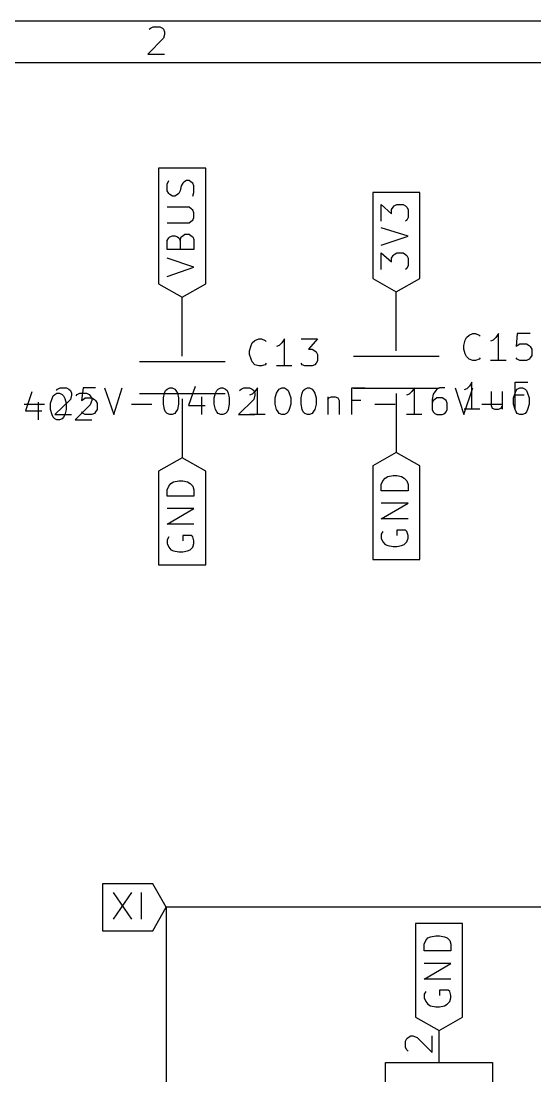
# Model space of a CAD drawing. Extents: x 0.4 to 11.3, y -7.9 to -0.4.
# Drawn here: x 3.119 to 4.079, y -2.365 to -0.394 of the extents above; entities that cross this region are included whole.
import ezdxf

# ---------------------------------------------------------------- set-up
doc = ezdxf.new("R2010")
doc.units = 0
doc.header["$MEASUREMENT"] = 0
for name, color, linetype in [('CYAN2', 4, 'CONTINUOUS'), ('GREEN2', 3, 'CONTINUOUS'), ('RED2', 1, 'CONTINUOUS')]:
    doc.layers.add(name, color=color, linetype=linetype)

msp = doc.modelspace()

# ---------------------------------------------------------------- linework, layer by layer
at = {"layer": 'CYAN2', "linetype": 'CONTINUOUS'}
for p, q in [((3.949, -0.99), (3.951, -0.985)), ((3.951, -0.985), (3.956, -0.981)), ((3.956, -0.981), (3.963, -0.978)), ((3.963, -0.978), (3.968, -0.978)), ((3.968, -0.978), (3.975, -0.981)), ((3.975, -0.981), (3.977, -0.983)), ((4.006, -0.985), (4.001, -0.99)), ((4.011, -0.978), (4.006, -0.985)), ((4.011, -1.028), (4.011, -0.978)), ((4.046, -0.978), (4.044, -1.002)), ((4.07, -0.978), (4.046, -0.978)), ((3.546, -1.01), (3.549, -1)), ((3.549, -1), (3.551, -0.995)), ((3.551, -0.995), (3.556, -0.991)), ((3.556, -0.991), (3.563, -0.988)), ((3.563, -0.988), (3.568, -0.988)), ((3.568, -0.988), (3.575, -0.991)), ((3.575, -0.991), (3.577, -0.993)), ((3.601, -1), (3.596, -1.002)), ((3.606, -0.995), (3.601, -1)), ((3.611, -0.988), (3.606, -0.995)), ((3.611, -1.038), (3.611, -0.988)), ((3.642, -0.988), (3.673, -0.988)), ((3.673, -0.988), (3.656, -1.007)), ((3.946, -1), (3.949, -0.99)), ((3.946, -1.007), (3.946, -1)), ((4.001, -0.99), (3.996, -0.992)), ((4.044, -1.002), (4.046, -1)), ((4.046, -1), (4.051, -0.997)), ((4.051, -0.997), (4.063, -0.997)), ((4.063, -0.997), (4.068, -1)), ((4.068, -1), (4.07, -1.002)), ((4.07, -1.002), (4.073, -1.007)), ((3.546, -1.017), (3.546, -1.01)), ((3.549, -1.026), (3.546, -1.017)), ((3.656, -1.007), (3.663, -1.007)), ((3.663, -1.007), (3.668, -1.01)), ((3.668, -1.01), (3.67, -1.012)), ((3.67, -1.012), (3.673, -1.017)), ((3.673, -1.017), (3.673, -1.029)), ((3.949, -1.016), (3.946, -1.007)), ((3.951, -1.021), (3.949, -1.016)), ((3.956, -1.026), (3.951, -1.021)), ((3.977, -1.023), (3.975, -1.026)), ((4.046, -1.026), (4.044, -1.023)), ((4.07, -1.023), (4.068, -1.026)), ((4.073, -1.019), (4.07, -1.023)), ((4.073, -1.007), (4.073, -1.019)), ((3.551, -1.031), (3.549, -1.026)), ((3.556, -1.036), (3.551, -1.031)), ((3.563, -1.038), (3.556, -1.036)), ((3.568, -1.038), (3.563, -1.038)), ((3.575, -1.036), (3.568, -1.038)), ((3.577, -1.033), (3.575, -1.036)), ((3.625, -1.038), (3.596, -1.038)), ((3.644, -1.036), (3.642, -1.033)), ((3.649, -1.038), (3.644, -1.036)), ((3.663, -1.038), (3.649, -1.038)), ((3.668, -1.036), (3.663, -1.038)), ((3.67, -1.033), (3.668, -1.036)), ((3.673, -1.029), (3.67, -1.033)), ((3.963, -1.028), (3.956, -1.026)), ((3.968, -1.028), (3.963, -1.028)), ((3.975, -1.026), (3.968, -1.028)), ((4.025, -1.028), (3.996, -1.028)), ((4.051, -1.028), (4.046, -1.026)), ((4.063, -1.028), (4.051, -1.028)), ((4.068, -1.026), (4.063, -1.028)), ((3.185, -1.084), (3.187, -1.082)), ((3.187, -1.082), (3.192, -1.079)), ((3.192, -1.079), (3.204, -1.079)), ((3.204, -1.079), (3.208, -1.082)), ((3.208, -1.082), (3.211, -1.084)), ((3.211, -1.084), (3.213, -1.089)), ((3.235, -1.079), (3.232, -1.103)), ((3.258, -1.079), (3.235, -1.079)), ((3.275, -1.079), (3.292, -1.129)), ((3.292, -1.129), (3.308, -1.079)), ((3.387, -1.089), (3.389, -1.084)), ((3.389, -1.084), (3.392, -1.082)), ((3.392, -1.082), (3.397, -1.079)), ((3.397, -1.079), (3.401, -1.079)), ((3.401, -1.079), (3.406, -1.082)), ((3.406, -1.082), (3.408, -1.084)), ((3.408, -1.084), (3.411, -1.089)), ((3.444, -1.077), (3.432, -1.112)), ((3.482, -1.089), (3.485, -1.084)), ((3.485, -1.084), (3.487, -1.082)), ((3.487, -1.082), (3.492, -1.079)), ((3.492, -1.079), (3.496, -1.079)), ((3.496, -1.079), (3.501, -1.082)), ((3.501, -1.082), (3.504, -1.084)), ((3.504, -1.084), (3.506, -1.089)), ((3.527, -1.084), (3.53, -1.082)), ((3.53, -1.082), (3.535, -1.079)), ((3.535, -1.079), (3.546, -1.079)), ((3.546, -1.079), (3.551, -1.082)), ((3.551, -1.082), (3.554, -1.084)), ((3.554, -1.084), (3.556, -1.089)), ((3.561, -1.079), (3.556, -1.086)), ((3.561, -1.129), (3.561, -1.079)), ((3.596, -1.089), (3.599, -1.084)), ((3.599, -1.084), (3.601, -1.082)), ((3.601, -1.082), (3.606, -1.079)), ((3.606, -1.079), (3.611, -1.079)), ((3.611, -1.079), (3.615, -1.082)), ((3.615, -1.082), (3.618, -1.084)), ((3.618, -1.084), (3.62, -1.089)), ((3.644, -1.089), (3.646, -1.084)), ((3.646, -1.084), (3.649, -1.082)), ((3.649, -1.082), (3.654, -1.079)), ((3.654, -1.079), (3.658, -1.079)), ((3.658, -1.079), (3.663, -1.082)), ((3.663, -1.082), (3.665, -1.084)), ((3.665, -1.084), (3.668, -1.089)), ((3.737, -1.129), (3.737, -1.079)), ((3.737, -1.079), (3.761, -1.079)), ((3.854, -1.079), (3.849, -1.086)), ((3.854, -1.129), (3.854, -1.079)), ((3.894, -1.084), (3.889, -1.091)), ((3.896, -1.082), (3.894, -1.084)), ((3.901, -1.079), (3.896, -1.082)), ((3.911, -1.079), (3.901, -1.079)), ((3.93, -1.079), (3.946, -1.129)), ((3.946, -1.129), (3.963, -1.079)), ((3.952, -1.081), (3.947, -1.083)), ((3.957, -1.076), (3.952, -1.081)), ((3.961, -1.069), (3.957, -1.076)), ((3.961, -1.119), (3.961, -1.069)), ((4.042, -1.119), (4.042, -1.069)), ((4.042, -1.069), (4.066, -1.069)), ((4.042, -1.089), (4.044, -1.084)), ((4.044, -1.084), (4.046, -1.082)), ((4.046, -1.082), (4.051, -1.079)), ((4.051, -1.079), (4.056, -1.079)), ((4.056, -1.079), (4.061, -1.082)), ((4.061, -1.082), (4.063, -1.084)), ((4.063, -1.084), (4.065, -1.089)), ((3.139, -1.087), (3.127, -1.122)), ((3.174, -1.108), (3.177, -1.099)), ((3.177, -1.099), (3.179, -1.094)), ((3.179, -1.094), (3.182, -1.092)), ((3.182, -1.092), (3.186, -1.089)), ((3.211, -1.101), (3.182, -1.129)), ((3.186, -1.089), (3.191, -1.089)), ((3.191, -1.089), (3.196, -1.092)), ((3.196, -1.092), (3.198, -1.094)), ((3.198, -1.094), (3.201, -1.099)), ((3.201, -1.099), (3.203, -1.108)), ((3.213, -1.093), (3.211, -1.101)), ((3.213, -1.089), (3.213, -1.093)), ((3.222, -1.094), (3.224, -1.092)), ((3.224, -1.092), (3.229, -1.089)), ((3.229, -1.089), (3.241, -1.089)), ((3.232, -1.103), (3.235, -1.101)), ((3.235, -1.101), (3.239, -1.098)), ((3.239, -1.098), (3.251, -1.098)), ((3.241, -1.089), (3.246, -1.092)), ((3.246, -1.092), (3.248, -1.094)), ((3.248, -1.094), (3.251, -1.099)), ((3.251, -1.103), (3.248, -1.111)), ((3.251, -1.098), (3.256, -1.101)), ((3.251, -1.099), (3.251, -1.103)), ((3.256, -1.101), (3.258, -1.103)), ((3.258, -1.103), (3.261, -1.108)), ((3.385, -1.098), (3.387, -1.089)), ((3.385, -1.11), (3.385, -1.098)), ((3.411, -1.089), (3.413, -1.098)), ((3.413, -1.098), (3.413, -1.11)), ((3.456, -1.096), (3.456, -1.129)), ((3.48, -1.098), (3.482, -1.089)), ((3.48, -1.11), (3.48, -1.098)), ((3.506, -1.089), (3.508, -1.098)), ((3.508, -1.098), (3.508, -1.11)), ((3.554, -1.101), (3.525, -1.129)), ((3.551, -1.091), (3.546, -1.093)), ((3.556, -1.086), (3.551, -1.091)), ((3.556, -1.093), (3.554, -1.101)), ((3.556, -1.089), (3.556, -1.093)), ((3.594, -1.098), (3.596, -1.089)), ((3.594, -1.11), (3.594, -1.098)), ((3.62, -1.089), (3.623, -1.098)), ((3.623, -1.098), (3.623, -1.11)), ((3.642, -1.098), (3.644, -1.089)), ((3.642, -1.11), (3.642, -1.098)), ((3.668, -1.089), (3.67, -1.098)), ((3.67, -1.098), (3.67, -1.11)), ((3.692, -1.096), (3.692, -1.129)), ((3.692, -1.101), (3.694, -1.098)), ((3.694, -1.098), (3.699, -1.096)), ((3.699, -1.096), (3.706, -1.096)), ((3.706, -1.096), (3.711, -1.098)), ((3.711, -1.098), (3.713, -1.103)), ((3.713, -1.103), (3.713, -1.129)), ((3.754, -1.103), (3.737, -1.103)), ((3.844, -1.091), (3.839, -1.093)), ((3.849, -1.086), (3.844, -1.091)), ((3.889, -1.091), (3.887, -1.101)), ((3.887, -1.101), (3.887, -1.12)), ((3.889, -1.103), (3.887, -1.108)), ((3.892, -1.101), (3.889, -1.103)), ((3.896, -1.098), (3.892, -1.101)), ((3.906, -1.098), (3.896, -1.098)), ((3.911, -1.101), (3.906, -1.098)), ((3.913, -1.103), (3.911, -1.101)), ((3.915, -1.108), (3.913, -1.103)), ((3.997, -1.086), (3.997, -1.112)), ((4.018, -1.086), (4.018, -1.119)), ((4.039, -1.098), (4.042, -1.089)), ((4.039, -1.11), (4.039, -1.098)), ((4.059, -1.093), (4.042, -1.093)), ((4.065, -1.089), (4.068, -1.098)), ((4.068, -1.098), (4.068, -1.11)), ((3.125, -1.11), (3.163, -1.11)), ((3.127, -1.122), (3.158, -1.122)), ((3.151, -1.106), (3.151, -1.139)), ((3.174, -1.12), (3.174, -1.108)), ((3.177, -1.13), (3.174, -1.12)), ((3.203, -1.12), (3.201, -1.13)), ((3.203, -1.108), (3.203, -1.12)), ((3.248, -1.111), (3.22, -1.139)), ((3.261, -1.12), (3.258, -1.124)), ((3.261, -1.108), (3.261, -1.12)), ((3.325, -1.11), (3.363, -1.11)), ((3.387, -1.12), (3.385, -1.11)), ((3.389, -1.124), (3.387, -1.12)), ((3.411, -1.12), (3.408, -1.124)), ((3.413, -1.11), (3.411, -1.12)), ((3.432, -1.112), (3.463, -1.112)), ((3.482, -1.12), (3.48, -1.11)), ((3.485, -1.124), (3.482, -1.12)), ((3.506, -1.12), (3.504, -1.124)), ((3.508, -1.11), (3.506, -1.12)), ((3.596, -1.12), (3.594, -1.11)), ((3.599, -1.124), (3.596, -1.12)), ((3.62, -1.12), (3.618, -1.124)), ((3.623, -1.11), (3.62, -1.12)), ((3.644, -1.12), (3.642, -1.11)), ((3.646, -1.124), (3.644, -1.12)), ((3.668, -1.12), (3.665, -1.124)), ((3.67, -1.11), (3.668, -1.12)), ((3.78, -1.11), (3.818, -1.11)), ((3.887, -1.12), (3.889, -1.124)), ((3.913, -1.124), (3.915, -1.12)), ((3.915, -1.12), (3.915, -1.108)), ((3.976, -1.119), (3.947, -1.119)), ((3.98, -1.11), (4.018, -1.11)), ((3.997, -1.112), (3.999, -1.117)), ((3.999, -1.117), (4.004, -1.119)), ((4.004, -1.119), (4.011, -1.119)), ((4.011, -1.119), (4.016, -1.117)), ((4.016, -1.117), (4.018, -1.114)), ((4.042, -1.12), (4.039, -1.11)), ((4.044, -1.124), (4.042, -1.12)), ((4.065, -1.12), (4.063, -1.124)), ((4.068, -1.11), (4.065, -1.12)), ((3.179, -1.134), (3.177, -1.13)), ((3.182, -1.137), (3.179, -1.134)), ((3.182, -1.129), (3.213, -1.129)), ((3.186, -1.139), (3.182, -1.137)), ((3.191, -1.139), (3.186, -1.139)), ((3.196, -1.137), (3.191, -1.139)), ((3.198, -1.134), (3.196, -1.137)), ((3.201, -1.13), (3.198, -1.134)), ((3.22, -1.139), (3.251, -1.139)), ((3.235, -1.127), (3.232, -1.124)), ((3.239, -1.129), (3.235, -1.127)), ((3.251, -1.129), (3.239, -1.129)), ((3.256, -1.127), (3.251, -1.129)), ((3.258, -1.124), (3.256, -1.127)), ((3.392, -1.127), (3.389, -1.124)), ((3.397, -1.129), (3.392, -1.127)), ((3.401, -1.129), (3.397, -1.129)), ((3.406, -1.127), (3.401, -1.129)), ((3.408, -1.124), (3.406, -1.127)), ((3.487, -1.127), (3.485, -1.124)), ((3.492, -1.129), (3.487, -1.127)), ((3.496, -1.129), (3.492, -1.129)), ((3.501, -1.127), (3.496, -1.129)), ((3.504, -1.124), (3.501, -1.127)), ((3.525, -1.129), (3.556, -1.129)), ((3.575, -1.129), (3.546, -1.129)), ((3.601, -1.127), (3.599, -1.124)), ((3.606, -1.129), (3.601, -1.127)), ((3.611, -1.129), (3.606, -1.129)), ((3.615, -1.127), (3.611, -1.129)), ((3.618, -1.124), (3.615, -1.127)), ((3.649, -1.127), (3.646, -1.124)), ((3.654, -1.129), (3.649, -1.127)), ((3.658, -1.129), (3.654, -1.129)), ((3.663, -1.127), (3.658, -1.129)), ((3.665, -1.124), (3.663, -1.127)), ((3.868, -1.129), (3.839, -1.129)), ((3.889, -1.124), (3.892, -1.127)), ((3.892, -1.127), (3.896, -1.129)), ((3.896, -1.129), (3.906, -1.129)), ((3.906, -1.129), (3.911, -1.127)), ((3.911, -1.127), (3.913, -1.124)), ((4.046, -1.127), (4.044, -1.124)), ((4.051, -1.129), (4.046, -1.127)), ((4.056, -1.129), (4.051, -1.129)), ((4.061, -1.127), (4.056, -1.129)), ((4.063, -1.124), (4.061, -1.127))]:
    msp.add_line(p, q, dxfattribs=at)
at = {"layer": 'GREEN2', "linetype": 'CONTINUOUS'}
for p, q in [((3.39, -2.05), (3.39, -2.48)), ((4.6, -2.05), (3.39, -2.05))]:
    msp.add_line(p, q, dxfattribs=at)
at = {"layer": 'RED2', "linetype": 'CONTINUOUS'}
for p, q in [((11.299, -0.394), (0.394, -0.394)), ((3.358, -0.409), (3.361, -0.407)), ((3.361, -0.407), (3.366, -0.405)), ((3.366, -0.405), (3.378, -0.405)), ((3.378, -0.405), (3.383, -0.407)), ((3.383, -0.407), (3.385, -0.409)), ((3.385, -0.409), (3.387, -0.414)), ((3.385, -0.426), (3.356, -0.456)), ((3.387, -0.419), (3.385, -0.426)), ((3.387, -0.414), (3.387, -0.419)), ((11.221, -0.472), (0.472, -0.472)), ((3.356, -0.456), (3.387, -0.456)), ((3.42, -0.669), (3.376, -0.669)), ((3.376, -0.669), (3.376, -0.885)), ((3.464, -0.669), (3.42, -0.669)), ((3.464, -0.885), (3.464, -0.669)), ((3.392, -0.699), (3.395, -0.692)), ((3.392, -0.711), (3.392, -0.699)), ((3.418, -0.702), (3.416, -0.711)), ((3.421, -0.697), (3.418, -0.702)), ((3.423, -0.695), (3.421, -0.697)), ((3.428, -0.692), (3.423, -0.695)), ((3.433, -0.692), (3.428, -0.692)), ((3.437, -0.695), (3.433, -0.692)), ((3.44, -0.697), (3.437, -0.695)), ((3.442, -0.702), (3.44, -0.697)), ((3.442, -0.714), (3.442, -0.702)), ((3.395, -0.716), (3.392, -0.711)), ((3.397, -0.718), (3.395, -0.716)), ((3.402, -0.721), (3.397, -0.718)), ((3.406, -0.721), (3.402, -0.721)), ((3.411, -0.718), (3.406, -0.721)), ((3.414, -0.716), (3.411, -0.718)), ((3.416, -0.711), (3.414, -0.716)), ((3.44, -0.721), (3.442, -0.714)), ((3.82, -0.714), (3.776, -0.714)), ((3.776, -0.714), (3.776, -0.875)), ((3.864, -0.714), (3.82, -0.714)), ((3.864, -0.875), (3.864, -0.714)), ((3.433, -0.742), (3.392, -0.742)), ((3.437, -0.745), (3.433, -0.742)), ((3.44, -0.747), (3.437, -0.745)), ((3.442, -0.752), (3.44, -0.747)), ((3.792, -0.768), (3.792, -0.737)), ((3.792, -0.737), (3.811, -0.754)), ((3.811, -0.746), (3.814, -0.742)), ((3.811, -0.754), (3.811, -0.746)), ((3.814, -0.742), (3.816, -0.739)), ((3.816, -0.739), (3.821, -0.737)), ((3.821, -0.737), (3.833, -0.737)), ((3.833, -0.737), (3.837, -0.739)), ((3.837, -0.739), (3.84, -0.742)), ((3.84, -0.742), (3.842, -0.746)), ((3.842, -0.746), (3.842, -0.761)), ((3.433, -0.771), (3.437, -0.768)), ((3.437, -0.768), (3.44, -0.766)), ((3.44, -0.766), (3.442, -0.761)), ((3.442, -0.761), (3.442, -0.752)), ((3.84, -0.766), (3.837, -0.768)), ((3.842, -0.761), (3.84, -0.766)), ((3.392, -0.771), (3.433, -0.771)), ((3.842, -0.796), (3.792, -0.78)), ((3.392, -0.804), (3.395, -0.799)), ((3.392, -0.821), (3.392, -0.804)), ((3.395, -0.799), (3.397, -0.797)), ((3.397, -0.797), (3.402, -0.795)), ((3.402, -0.795), (3.406, -0.795)), ((3.406, -0.795), (3.411, -0.797)), ((3.411, -0.797), (3.414, -0.799)), ((3.414, -0.799), (3.416, -0.804)), ((3.416, -0.804), (3.418, -0.797)), ((3.416, -0.804), (3.416, -0.821)), ((3.418, -0.797), (3.421, -0.795)), ((3.421, -0.795), (3.425, -0.792)), ((3.425, -0.792), (3.433, -0.792)), ((3.433, -0.792), (3.437, -0.795)), ((3.437, -0.795), (3.44, -0.797)), ((3.44, -0.797), (3.442, -0.802)), ((3.442, -0.802), (3.442, -0.821)), ((3.792, -0.813), (3.842, -0.796)), ((3.442, -0.821), (3.392, -0.821)), ((3.792, -0.858), (3.792, -0.827)), ((3.792, -0.827), (3.811, -0.844)), ((3.816, -0.83), (3.821, -0.827)), ((3.821, -0.827), (3.833, -0.827)), ((3.833, -0.827), (3.837, -0.83)), ((3.442, -0.854), (3.392, -0.837)), ((3.811, -0.837), (3.814, -0.832)), ((3.811, -0.844), (3.811, -0.837)), ((3.814, -0.832), (3.816, -0.83)), ((3.837, -0.83), (3.84, -0.832)), ((3.84, -0.832), (3.842, -0.837)), ((3.842, -0.837), (3.842, -0.851)), ((3.392, -0.871), (3.442, -0.854)), ((3.84, -0.856), (3.837, -0.858)), ((3.842, -0.851), (3.84, -0.856)), ((3.376, -0.885), (3.42, -0.91)), ((3.42, -0.91), (3.464, -0.885)), ((3.776, -0.875), (3.82, -0.9)), ((3.82, -0.9), (3.864, -0.875)), ((3.82, -1.01), (3.82, -0.9)), ((3.42, -1.02), (3.42, -0.91)), ((3.74, -1.02), (3.9, -1.02)), ((3.34, -1.03), (3.5, -1.03)), ((3.74, -1.08), (3.9, -1.08)), ((3.34, -1.09), (3.5, -1.09)), ((3.42, -1.1), (3.42, -1.21)), ((3.82, -1.09), (3.82, -1.2)), ((3.82, -1.2), (3.776, -1.225)), ((3.864, -1.225), (3.82, -1.2)), ((3.42, -1.21), (3.376, -1.235)), ((3.464, -1.235), (3.42, -1.21)), ((3.376, -1.235), (3.376, -1.41)), ((3.464, -1.41), (3.464, -1.235)), ((3.776, -1.225), (3.776, -1.4)), ((3.864, -1.4), (3.864, -1.225)), ((3.395, -1.263), (3.399, -1.258)), ((3.399, -1.258), (3.404, -1.255)), ((3.404, -1.255), (3.414, -1.253)), ((3.414, -1.253), (3.421, -1.253)), ((3.421, -1.253), (3.43, -1.255)), ((3.43, -1.255), (3.435, -1.258)), ((3.435, -1.258), (3.44, -1.263)), ((3.792, -1.26), (3.795, -1.253)), ((3.792, -1.272), (3.792, -1.26)), ((3.795, -1.253), (3.799, -1.248)), ((3.799, -1.248), (3.804, -1.245)), ((3.804, -1.245), (3.814, -1.243)), ((3.814, -1.243), (3.821, -1.243)), ((3.821, -1.243), (3.83, -1.245)), ((3.83, -1.245), (3.835, -1.248)), ((3.835, -1.248), (3.84, -1.253)), ((3.84, -1.253), (3.842, -1.26)), ((3.842, -1.26), (3.842, -1.272)), ((3.392, -1.27), (3.395, -1.263)), ((3.392, -1.282), (3.392, -1.27)), ((3.44, -1.263), (3.442, -1.27)), ((3.442, -1.27), (3.442, -1.282)), ((3.842, -1.272), (3.792, -1.272)), ((3.442, -1.282), (3.392, -1.282)), ((3.792, -1.324), (3.842, -1.295)), ((3.842, -1.295), (3.792, -1.295)), ((3.392, -1.334), (3.442, -1.305)), ((3.442, -1.305), (3.392, -1.305)), ((3.442, -1.334), (3.392, -1.334)), ((3.842, -1.324), (3.792, -1.324)), ((3.395, -1.358), (3.392, -1.363)), ((3.437, -1.355), (3.421, -1.355)), ((3.421, -1.355), (3.421, -1.365)), ((3.44, -1.358), (3.437, -1.355)), ((3.442, -1.365), (3.44, -1.358)), ((3.795, -1.348), (3.792, -1.353)), ((3.792, -1.353), (3.792, -1.36)), ((3.837, -1.345), (3.821, -1.345)), ((3.821, -1.345), (3.821, -1.355)), ((3.84, -1.348), (3.837, -1.345)), ((3.842, -1.355), (3.84, -1.348)), ((3.842, -1.36), (3.842, -1.355)), ((3.392, -1.363), (3.392, -1.37)), ((3.392, -1.37), (3.395, -1.377)), ((3.395, -1.377), (3.399, -1.382)), ((3.435, -1.382), (3.44, -1.377)), ((3.44, -1.377), (3.442, -1.37)), ((3.442, -1.37), (3.442, -1.365)), ((3.792, -1.36), (3.795, -1.367)), ((3.795, -1.367), (3.799, -1.372)), ((3.799, -1.372), (3.804, -1.374)), ((3.804, -1.374), (3.814, -1.376)), ((3.814, -1.376), (3.821, -1.376)), ((3.821, -1.376), (3.83, -1.374)), ((3.83, -1.374), (3.835, -1.372)), ((3.835, -1.372), (3.84, -1.367)), ((3.84, -1.367), (3.842, -1.36)), ((3.399, -1.382), (3.404, -1.384)), ((3.404, -1.384), (3.414, -1.386)), ((3.414, -1.386), (3.421, -1.386)), ((3.421, -1.386), (3.43, -1.384)), ((3.43, -1.384), (3.435, -1.382)), ((3.376, -1.41), (3.42, -1.41)), ((3.42, -1.41), (3.464, -1.41)), ((3.776, -1.4), (3.82, -1.4)), ((3.82, -1.4), (3.864, -1.4)), ((3.365, -2.006), (3.271, -2.006)), ((3.271, -2.006), (3.271, -2.05)), ((3.39, -2.05), (3.365, -2.006)), ((3.291, -2.022), (3.325, -2.072)), ((3.325, -2.022), (3.291, -2.072)), ((3.344, -2.072), (3.344, -2.022)), ((3.271, -2.05), (3.271, -2.094)), ((3.365, -2.094), (3.39, -2.05)), ((3.9, -2.08), (3.856, -2.08)), ((3.856, -2.08), (3.856, -2.255)), ((3.944, -2.08), (3.9, -2.08)), ((3.944, -2.255), (3.944, -2.08)), ((3.271, -2.094), (3.365, -2.094)), ((3.875, -2.112), (3.879, -2.107)), ((3.879, -2.107), (3.884, -2.105)), ((3.884, -2.105), (3.894, -2.103)), ((3.894, -2.103), (3.901, -2.103)), ((3.901, -2.103), (3.91, -2.105)), ((3.91, -2.105), (3.915, -2.107)), ((3.915, -2.107), (3.92, -2.112)), ((3.872, -2.119), (3.875, -2.112)), ((3.872, -2.131), (3.872, -2.119)), ((3.92, -2.112), (3.922, -2.119)), ((3.922, -2.119), (3.922, -2.131)), ((3.922, -2.131), (3.872, -2.131)), ((3.872, -2.184), (3.922, -2.155)), ((3.922, -2.155), (3.872, -2.155)), ((3.922, -2.184), (3.872, -2.184)), ((3.875, -2.207), (3.872, -2.212)), ((3.917, -2.205), (3.901, -2.205)), ((3.901, -2.205), (3.901, -2.215)), ((3.92, -2.207), (3.917, -2.205)), ((3.922, -2.215), (3.92, -2.207)), ((3.872, -2.212), (3.872, -2.219)), ((3.872, -2.219), (3.875, -2.226)), ((3.875, -2.226), (3.879, -2.231)), ((3.915, -2.231), (3.92, -2.226)), ((3.92, -2.226), (3.922, -2.219)), ((3.922, -2.219), (3.922, -2.215)), ((3.879, -2.231), (3.884, -2.234)), ((3.884, -2.234), (3.894, -2.236)), ((3.894, -2.236), (3.901, -2.236)), ((3.901, -2.236), (3.91, -2.234)), ((3.91, -2.234), (3.915, -2.231)), ((3.856, -2.255), (3.9, -2.28)), ((3.9, -2.28), (3.944, -2.255)), ((3.9, -2.33), (3.9, -2.28)), ((3.837, -2.3), (3.84, -2.295)), ((3.837, -2.312), (3.837, -2.3)), ((3.84, -2.295), (3.842, -2.293)), ((3.842, -2.293), (3.847, -2.29)), ((3.847, -2.29), (3.851, -2.29)), ((3.851, -2.29), (3.859, -2.293)), ((3.859, -2.293), (3.887, -2.321)), ((3.887, -2.321), (3.887, -2.29)), ((3.84, -2.316), (3.837, -2.312)), ((3.842, -2.319), (3.84, -2.316)), ((3.8, -2.39), (3.8, -2.34)), ((3.8, -2.34), (4, -2.34)), ((3.9, -2.34), (3.9, -2.33)), ((4, -2.34), (4, -2.39))]:
    msp.add_line(p, q, dxfattribs=at)

doc.saveas('drawing.dxf')
